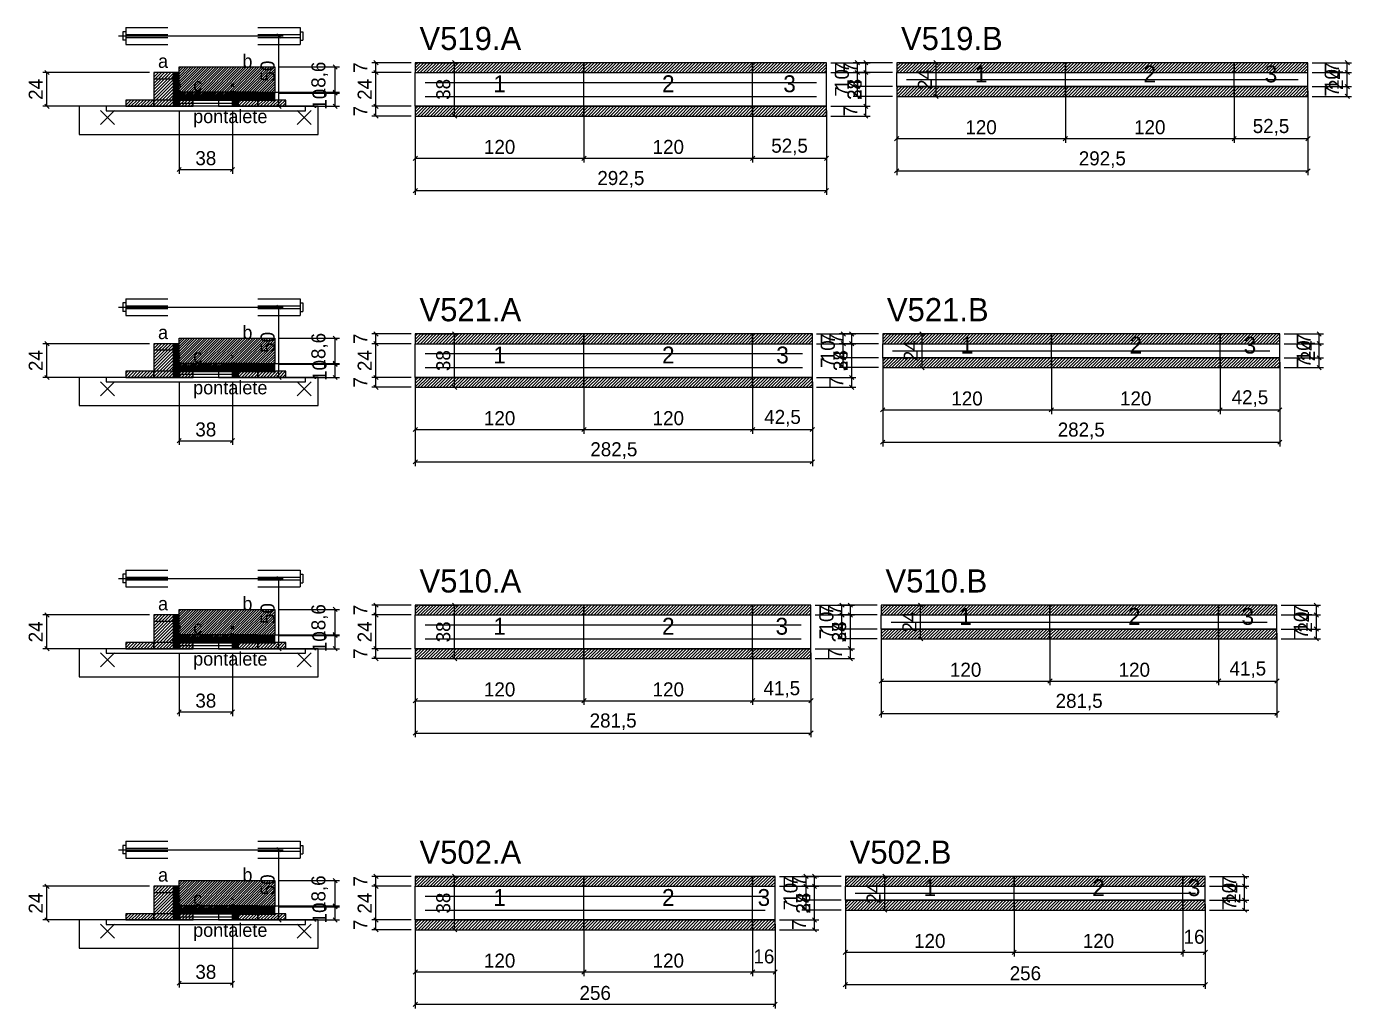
# Model space of a CAD drawing. Extents: x -10500 to 3070, y -5298 to 1250.
# Drawn here: x -69 to 874, y -2017 to -1318 of the extents above; entities that cross this region are included whole.
import ezdxf
from ezdxf.enums import TextEntityAlignment as Align

# ---------------------------------------------------------------- set-up
doc = ezdxf.new("R2010")
doc.units = 0
for name, color, linetype in [('5', 5, 'Continuous'), ('barrote', 126, 'Continuous'), ('CONCRETO', 251, 'Continuous'), ('COTA', 241, 'Continuous'), ('detalhes', 7, 'Continuous'), ('ESTRUTURACAO', 7, 'Continuous'), ('Hachura', 251, 'Continuous'), ('Madeira', 126, 'Continuous'), ('NOMENCLATURA', 7, 'Continuous'), ('Painéis', 200, 'Continuous'), ('presilha', 224, 'Continuous'), ('SARR_2.2x7', 40, 'Continuous'), ('SCO-___-LAJ', 224, 'Continuous'), ('TENSOR', 224, 'Continuous')]:
    doc.layers.add(name, color=color, linetype=linetype)
doc.dimstyles.new('PAINEL', dxfattribs={"dimtxt": 10, "dimasz": 3, "dimexe": 3, "dimexo": 3, "dimgap": 3, "dimtad": 1, "dimblk": 'OBLIQUE', "dimblk1": 'OBLIQUE', "dimcen": 2.5, "dimclrd": 4, "dimclre": 4, "dimclrt": 240, "dimazin": 3, "dimtfac": 1, "dimtmove": 0, "dimatfit": 3})

# ---------------------------------------------------------------- blocks, each defined once
blk = doc.blocks.new('PAR_ESQ')
for p, q in [((-1, -1), (1, 1)), ((-1, 1), (1, -1))]:
    blk.add_line(p, q)
blk = doc.blocks.new('PAR_FUNDO_ESQ')
for p, q in [((-1, -1), (1, 1)), ((-1, 1), (1, -1))]:
    blk.add_line(p, q)
blk = doc.blocks.new('PAR_FUNDO_DIR')
for p, q in [((-1, -1), (1, 1)), ((-1, 1), (1, -1))]:
    blk.add_line(p, q)
blk = doc.blocks.new('par_int_esq')
for p, q in [((-1, -1), (1, 1)), ((-1, 1), (1, -1))]:
    blk.add_line(p, q)
blk = doc.blocks.new('par_int_dir')
for p, q in [((-1, -1), (1, 1)), ((-1, 1), (1, -1))]:
    blk.add_line(p, q)
blk = doc.blocks.new('_OBLIQUE')
at = {"color": 0, "linetype": 'BYBLOCK'}
blk.add_line((-0.5, -0.5), (0.5, 0.5), dxfattribs=at)

msp = doc.modelspace()

# ---------------------------------------------------------------- hatches: boundary and pattern name
at = {"layer": 'COTA'}
h = msp.add_hatch(dxfattribs=at)
h.set_pattern_fill('ANSI31', scale=0.4)
h.paths.add_polyline_path([(40, -1367), (40, -1347), (108, -1347), (108, -1365.6), (78, -1365.6), (78, -1367)])
h = msp.add_hatch(dxfattribs=at)
h.set_pattern_fill('ANSI31', scale=0.5)
h.paths.add_polyline_path([(208, -1351), (328, -1351), (328, -1344), (208, -1344)])
h = msp.add_hatch(dxfattribs=at)
h.set_pattern_fill('ANSI31', scale=0.5)
h.paths.add_polyline_path([(328, -1351), (448, -1351), (448, -1344), (328, -1344)])
h = msp.add_hatch(dxfattribs=at)
h.set_pattern_fill('ANSI31', scale=0.5)
h.paths.add_polyline_path([(448, -1351), (500.5, -1351), (500.5, -1344), (448, -1344)])
h = msp.add_hatch(dxfattribs=at)
h.set_pattern_fill('ANSI31', scale=0.5)
h.paths.add_polyline_path([(550.5, -1351), (670.5, -1351), (670.5, -1344), (550.5, -1344)])
h = msp.add_hatch(dxfattribs=at)
h.set_pattern_fill('ANSI31', scale=0.5)
h.paths.add_polyline_path([(670.5, -1351), (790.5, -1351), (790.5, -1344), (670.5, -1344)])
h = msp.add_hatch(dxfattribs=at)
h.set_pattern_fill('ANSI31', scale=0.5)
h.paths.add_polyline_path([(790.5, -1351), (843, -1351), (843, -1344), (790.5, -1344)])
h = msp.add_hatch(dxfattribs=at)
h.set_pattern_fill('ANSI31', scale=0.5)
h.paths.add_polyline_path([(550.5, -1368), (670.5, -1368), (670.5, -1361), (550.5, -1361)])
h = msp.add_hatch(dxfattribs=at)
h.set_pattern_fill('ANSI31', scale=0.5)
h.paths.add_polyline_path([(670.5, -1368), (790.5, -1368), (790.5, -1361), (670.5, -1361)])
h = msp.add_hatch(dxfattribs=at)
h.set_pattern_fill('ANSI31', scale=0.5)
h.paths.add_polyline_path([(790.5, -1368), (843, -1368), (843, -1361), (790.5, -1361)])
h = msp.add_hatch(dxfattribs=at)
h.set_pattern_fill('ANSI31', scale=0.5)
h.paths.add_polyline_path([(208, -1382), (328, -1382), (328, -1375), (208, -1375)])
h = msp.add_hatch(dxfattribs=at)
h.set_pattern_fill('ANSI31', scale=0.5)
h.paths.add_polyline_path([(328, -1382), (448, -1382), (448, -1375), (328, -1375)])
h = msp.add_hatch(dxfattribs=at)
h.set_pattern_fill('ANSI31', scale=0.5)
h.paths.add_polyline_path([(448, -1382), (500.5, -1382), (500.5, -1375), (448, -1375)])
h = msp.add_hatch(dxfattribs=at)
h.set_pattern_fill('ANSI31', scale=0.4)
h.paths.add_polyline_path([(40, -1560), (40, -1540), (108, -1540), (108, -1558.6), (78, -1558.6), (78, -1560)])
h = msp.add_hatch(dxfattribs=at)
h.set_pattern_fill('ANSI31', scale=0.5)
h.paths.add_polyline_path([(208, -1544), (328, -1544), (328, -1537), (208, -1537)])
h = msp.add_hatch(dxfattribs=at)
h.set_pattern_fill('ANSI31', scale=0.5)
h.paths.add_polyline_path([(328, -1544), (448, -1544), (448, -1537), (328, -1537)])
h = msp.add_hatch(dxfattribs=at)
h.set_pattern_fill('ANSI31', scale=0.5)
h.paths.add_polyline_path([(448, -1544), (490.5, -1544), (490.5, -1537), (448, -1537)])
h = msp.add_hatch(dxfattribs=at)
h.set_pattern_fill('ANSI31', scale=0.5)
h.paths.add_polyline_path([(540.5, -1544), (660.5, -1544), (660.5, -1537), (540.5, -1537)])
h = msp.add_hatch(dxfattribs=at)
h.set_pattern_fill('ANSI31', scale=0.5)
h.paths.add_polyline_path([(660.5, -1544), (780.5, -1544), (780.5, -1537), (660.5, -1537)])
h = msp.add_hatch(dxfattribs=at)
h.set_pattern_fill('ANSI31', scale=0.5)
h.paths.add_polyline_path([(780.5, -1544), (823, -1544), (823, -1537), (780.5, -1537)])
h = msp.add_hatch(dxfattribs=at)
h.set_pattern_fill('ANSI31', scale=0.5)
h.paths.add_polyline_path([(540.5, -1561), (660.5, -1561), (660.5, -1554), (540.5, -1554)])
h = msp.add_hatch(dxfattribs=at)
h.set_pattern_fill('ANSI31', scale=0.5)
h.paths.add_polyline_path([(660.5, -1561), (780.5, -1561), (780.5, -1554), (660.5, -1554)])
h = msp.add_hatch(dxfattribs=at)
h.set_pattern_fill('ANSI31', scale=0.5)
h.paths.add_polyline_path([(780.5, -1561), (823, -1561), (823, -1554), (780.5, -1554)])
h = msp.add_hatch(dxfattribs=at)
h.set_pattern_fill('ANSI31', scale=0.5)
h.paths.add_polyline_path([(208, -1575), (328, -1575), (328, -1568), (208, -1568)])
h = msp.add_hatch(dxfattribs=at)
h.set_pattern_fill('ANSI31', scale=0.5)
h.paths.add_polyline_path([(328, -1575), (448, -1575), (448, -1568), (328, -1568)])
h = msp.add_hatch(dxfattribs=at)
h.set_pattern_fill('ANSI31', scale=0.5)
h.paths.add_polyline_path([(448, -1575), (490.5, -1575), (490.5, -1568), (448, -1568)])
h = msp.add_hatch(dxfattribs=at)
h.set_pattern_fill('ANSI31', scale=0.4)
h.paths.add_polyline_path([(40, -1753), (40, -1733), (108, -1733), (108, -1751.6), (78, -1751.6), (78, -1753)])
h = msp.add_hatch(dxfattribs=at)
h.set_pattern_fill('ANSI31', scale=0.5)
h.paths.add_polyline_path([(208, -1737), (328, -1737), (328, -1730), (208, -1730)])
h = msp.add_hatch(dxfattribs=at)
h.set_pattern_fill('ANSI31', scale=0.5)
h.paths.add_polyline_path([(328, -1737), (448, -1737), (448, -1730), (328, -1730)])
h = msp.add_hatch(dxfattribs=at)
h.set_pattern_fill('ANSI31', scale=0.5)
h.paths.add_polyline_path([(448, -1737), (489.5, -1737), (489.5, -1730), (448, -1730)])
h = msp.add_hatch(dxfattribs=at)
h.set_pattern_fill('ANSI31', scale=0.5)
h.paths.add_polyline_path([(539.5, -1737), (659.5, -1737), (659.5, -1730), (539.5, -1730)])
h = msp.add_hatch(dxfattribs=at)
h.set_pattern_fill('ANSI31', scale=0.5)
h.paths.add_polyline_path([(659.5, -1737), (779.5, -1737), (779.5, -1730), (659.5, -1730)])
h = msp.add_hatch(dxfattribs=at)
h.set_pattern_fill('ANSI31', scale=0.5)
h.paths.add_polyline_path([(779.5, -1737), (821, -1737), (821, -1730), (779.5, -1730)])
h = msp.add_hatch(dxfattribs=at)
h.set_pattern_fill('ANSI31', scale=0.5)
h.paths.add_polyline_path([(539.5, -1754), (659.5, -1754), (659.5, -1747), (539.5, -1747)])
h = msp.add_hatch(dxfattribs=at)
h.set_pattern_fill('ANSI31', scale=0.5)
h.paths.add_polyline_path([(659.5, -1754), (779.5, -1754), (779.5, -1747), (659.5, -1747)])
h = msp.add_hatch(dxfattribs=at)
h.set_pattern_fill('ANSI31', scale=0.5)
h.paths.add_polyline_path([(779.5, -1754), (821, -1754), (821, -1747), (779.5, -1747)])
h = msp.add_hatch(dxfattribs=at)
h.set_pattern_fill('ANSI31', scale=0.5)
h.paths.add_polyline_path([(208, -1768), (328, -1768), (328, -1761), (208, -1761)])
h = msp.add_hatch(dxfattribs=at)
h.set_pattern_fill('ANSI31', scale=0.5)
h.paths.add_polyline_path([(328, -1768), (448, -1768), (448, -1761), (328, -1761)])
h = msp.add_hatch(dxfattribs=at)
h.set_pattern_fill('ANSI31', scale=0.5)
h.paths.add_polyline_path([(448, -1768), (489.5, -1768), (489.5, -1761), (448, -1761)])
h = msp.add_hatch(dxfattribs=at)
h.set_pattern_fill('ANSI31', scale=0.4)
h.paths.add_polyline_path([(40, -1946), (40, -1926), (108, -1926), (108, -1944.6), (78, -1944.6), (78, -1946)])
h = msp.add_hatch(dxfattribs=at)
h.set_pattern_fill('ANSI31', scale=0.5)
h.paths.add_polyline_path([(208, -1930), (328, -1930), (328, -1923), (208, -1923)])
h = msp.add_hatch(dxfattribs=at)
h.set_pattern_fill('ANSI31', scale=0.5)
h.paths.add_polyline_path([(328, -1930), (448, -1930), (448, -1923), (328, -1923)])
h = msp.add_hatch(dxfattribs=at)
h.set_pattern_fill('ANSI31', scale=0.5)
h.paths.add_polyline_path([(448, -1930), (464, -1930), (464, -1923), (448, -1923)])
h = msp.add_hatch(dxfattribs=at)
h.set_pattern_fill('ANSI31', scale=0.5)
h.paths.add_polyline_path([(514, -1930), (634, -1930), (634, -1923), (514, -1923)])
h = msp.add_hatch(dxfattribs=at)
h.set_pattern_fill('ANSI31', scale=0.5)
h.paths.add_polyline_path([(634, -1930), (754, -1930), (754, -1923), (634, -1923)])
h = msp.add_hatch(dxfattribs=at)
h.set_pattern_fill('ANSI31', scale=0.5)
h.paths.add_polyline_path([(754, -1930), (770, -1930), (770, -1923), (754, -1923)])
h = msp.add_hatch(dxfattribs=at)
h.set_pattern_fill('ANSI31', scale=0.5)
h.paths.add_polyline_path([(514, -1947), (634, -1947), (634, -1940), (514, -1940)])
h = msp.add_hatch(dxfattribs=at)
h.set_pattern_fill('ANSI31', scale=0.5)
h.paths.add_polyline_path([(634, -1947), (754, -1947), (754, -1940), (634, -1940)])
h = msp.add_hatch(dxfattribs=at)
h.set_pattern_fill('ANSI31', scale=0.5)
h.paths.add_polyline_path([(754, -1947), (770, -1947), (770, -1940), (754, -1940)])
h = msp.add_hatch(dxfattribs=at)
h.set_pattern_fill('ANSI31', scale=0.5)
h.paths.add_polyline_path([(208, -1961), (328, -1961), (328, -1954), (208, -1954)])
h = msp.add_hatch(dxfattribs=at)
h.set_pattern_fill('ANSI31', scale=0.5)
h.paths.add_polyline_path([(328, -1961), (448, -1961), (448, -1954), (328, -1954)])
h = msp.add_hatch(dxfattribs=at)
h.set_pattern_fill('ANSI31', scale=0.5)
h.paths.add_polyline_path([(448, -1961), (464, -1961), (464, -1954), (448, -1954)])
at = {"layer": 'Hachura'}
h = msp.add_hatch(dxfattribs=at)
h.set_pattern_fill('ANSI31', scale=0.5)
h.paths.add_polyline_path([(22, -1375), (36, -1375), (36, -1351), (22, -1351)])
h = msp.add_hatch(dxfattribs=at)
h.set_pattern_fill('ANSI31', scale=0.5)
h.paths.add_polyline_path([(22, -1355.4), (36, -1355.4), (36, -1351), (22, -1351)])
h = msp.add_hatch(dxfattribs=at)
h.set_pattern_fill('SOLID')
h.paths.add_polyline_path([(36, -1375), (40, -1375), (40, -1351), (36, -1351)])
h = msp.add_hatch(dxfattribs=at)
h.set_pattern_fill('SOLID')
h.paths.add_polyline_path([(78, -1375), (82, -1375), (82, -1365), (78, -1365)])
h = msp.add_hatch(dxfattribs=at)
h.set_pattern_fill('SOLID')
h.paths.add_polyline_path([(78, -1365), (108, -1365), (108, -1371), (78, -1371)])
h = msp.add_hatch(dxfattribs=at)
h.set_pattern_fill('ANSI31', scale=0.5)
h.paths.add_polyline_path([(82, -1375), (96, -1375), (96, -1365), (82, -1365)])
h = msp.add_hatch(dxfattribs=at)
h.set_pattern_fill('ANSI31', scale=0.5)
h.paths.add_polyline_path([(82, -1369.4), (96, -1369.4), (96, -1365), (82, -1365)])
h = msp.add_hatch(dxfattribs=at)
h.set_pattern_fill('ANSI31', scale=0.5)
h.paths.add_polyline_path([(2, -1375), (22, -1375), (22, -1370.6), (2, -1370.6)])
h = msp.add_hatch(dxfattribs=at)
h.set_pattern_fill('SOLID')
h.paths.add_polyline_path([(40, -1370.6), (78, -1370.6), (78, -1367), (40, -1367)])
h = msp.add_hatch(dxfattribs=at)
h.set_pattern_fill('ANSI31', scale=0.5)
h.paths.add_polyline_path([(40, -1375), (50, -1375), (50, -1370.6), (40, -1370.6)])
h = msp.add_hatch(dxfattribs=at)
h.set_pattern_fill('ANSI31', scale=0.5)
h.paths.add_polyline_path([(96, -1375), (116, -1375), (116, -1370.6), (96, -1370.6)])
h = msp.add_hatch(dxfattribs=at)
h.set_pattern_fill('ANSI31', scale=0.5)
h.paths.add_polyline_path([(22, -1568), (36, -1568), (36, -1544), (22, -1544)])
h = msp.add_hatch(dxfattribs=at)
h.set_pattern_fill('ANSI31', scale=0.5)
h.paths.add_polyline_path([(22, -1548.4), (36, -1548.4), (36, -1544), (22, -1544)])
h = msp.add_hatch(dxfattribs=at)
h.set_pattern_fill('SOLID')
h.paths.add_polyline_path([(36, -1568), (40, -1568), (40, -1544), (36, -1544)])
h = msp.add_hatch(dxfattribs=at)
h.set_pattern_fill('ANSI31', scale=0.5)
h.paths.add_polyline_path([(2, -1568), (22, -1568), (22, -1563.6), (2, -1563.6)])
h = msp.add_hatch(dxfattribs=at)
h.set_pattern_fill('SOLID')
h.paths.add_polyline_path([(40, -1563.6), (78, -1563.6), (78, -1560), (40, -1560)])
h = msp.add_hatch(dxfattribs=at)
h.set_pattern_fill('ANSI31', scale=0.5)
h.paths.add_polyline_path([(40, -1568), (50, -1568), (50, -1563.6), (40, -1563.6)])
h = msp.add_hatch(dxfattribs=at)
h.set_pattern_fill('SOLID')
h.paths.add_polyline_path([(78, -1568), (82, -1568), (82, -1558), (78, -1558)])
h = msp.add_hatch(dxfattribs=at)
h.set_pattern_fill('SOLID')
h.paths.add_polyline_path([(78, -1558), (108, -1558), (108, -1564), (78, -1564)])
h = msp.add_hatch(dxfattribs=at)
h.set_pattern_fill('ANSI31', scale=0.5)
h.paths.add_polyline_path([(82, -1568), (96, -1568), (96, -1558), (82, -1558)])
h = msp.add_hatch(dxfattribs=at)
h.set_pattern_fill('ANSI31', scale=0.5)
h.paths.add_polyline_path([(82, -1562.4), (96, -1562.4), (96, -1558), (82, -1558)])
h = msp.add_hatch(dxfattribs=at)
h.set_pattern_fill('ANSI31', scale=0.5)
h.paths.add_polyline_path([(96, -1568), (116, -1568), (116, -1563.6), (96, -1563.6)])
h = msp.add_hatch(dxfattribs=at)
h.set_pattern_fill('ANSI31', scale=0.5)
h.paths.add_polyline_path([(22, -1761), (36, -1761), (36, -1737), (22, -1737)])
h = msp.add_hatch(dxfattribs=at)
h.set_pattern_fill('ANSI31', scale=0.5)
h.paths.add_polyline_path([(22, -1741.4), (36, -1741.4), (36, -1737), (22, -1737)])
h = msp.add_hatch(dxfattribs=at)
h.set_pattern_fill('SOLID')
h.paths.add_polyline_path([(36, -1761), (40, -1761), (40, -1737), (36, -1737)])
h = msp.add_hatch(dxfattribs=at)
h.set_pattern_fill('SOLID')
h.paths.add_polyline_path([(40, -1756.6), (78, -1756.6), (78, -1753), (40, -1753)])
h = msp.add_hatch(dxfattribs=at)
h.set_pattern_fill('SOLID')
h.paths.add_polyline_path([(78, -1761), (82, -1761), (82, -1751), (78, -1751)])
h = msp.add_hatch(dxfattribs=at)
h.set_pattern_fill('SOLID')
h.paths.add_polyline_path([(78, -1751), (108, -1751), (108, -1757), (78, -1757)])
h = msp.add_hatch(dxfattribs=at)
h.set_pattern_fill('ANSI31', scale=0.5)
h.paths.add_polyline_path([(82, -1761), (96, -1761), (96, -1751), (82, -1751)])
h = msp.add_hatch(dxfattribs=at)
h.set_pattern_fill('ANSI31', scale=0.5)
h.paths.add_polyline_path([(82, -1755.4), (96, -1755.4), (96, -1751), (82, -1751)])
h = msp.add_hatch(dxfattribs=at)
h.set_pattern_fill('ANSI31', scale=0.5)
h.paths.add_polyline_path([(2, -1761), (22, -1761), (22, -1756.6), (2, -1756.6)])
h = msp.add_hatch(dxfattribs=at)
h.set_pattern_fill('ANSI31', scale=0.5)
h.paths.add_polyline_path([(40, -1761), (50, -1761), (50, -1756.6), (40, -1756.6)])
h = msp.add_hatch(dxfattribs=at)
h.set_pattern_fill('ANSI31', scale=0.5)
h.paths.add_polyline_path([(96, -1761), (116, -1761), (116, -1756.6), (96, -1756.6)])
h = msp.add_hatch(dxfattribs=at)
h.set_pattern_fill('ANSI31', scale=0.5)
h.paths.add_polyline_path([(22, -1954), (36, -1954), (36, -1930), (22, -1930)])
h = msp.add_hatch(dxfattribs=at)
h.set_pattern_fill('ANSI31', scale=0.5)
h.paths.add_polyline_path([(22, -1934.4), (36, -1934.4), (36, -1930), (22, -1930)])
h = msp.add_hatch(dxfattribs=at)
h.set_pattern_fill('SOLID')
h.paths.add_polyline_path([(36, -1954), (40, -1954), (40, -1930), (36, -1930)])
h = msp.add_hatch(dxfattribs=at)
h.set_pattern_fill('ANSI31', scale=0.5)
h.paths.add_polyline_path([(2, -1954), (22, -1954), (22, -1949.6), (2, -1949.6)])
h = msp.add_hatch(dxfattribs=at)
h.set_pattern_fill('SOLID')
h.paths.add_polyline_path([(40, -1949.6), (78, -1949.6), (78, -1946), (40, -1946)])
h = msp.add_hatch(dxfattribs=at)
h.set_pattern_fill('ANSI31', scale=0.5)
h.paths.add_polyline_path([(40, -1954), (50, -1954), (50, -1949.6), (40, -1949.6)])
h = msp.add_hatch(dxfattribs=at)
h.set_pattern_fill('SOLID')
h.paths.add_polyline_path([(78, -1954), (82, -1954), (82, -1944), (78, -1944)])
h = msp.add_hatch(dxfattribs=at)
h.set_pattern_fill('SOLID')
h.paths.add_polyline_path([(78, -1944), (108, -1944), (108, -1950), (78, -1950)])
h = msp.add_hatch(dxfattribs=at)
h.set_pattern_fill('ANSI31', scale=0.5)
h.paths.add_polyline_path([(82, -1954), (96, -1954), (96, -1944), (82, -1944)])
h = msp.add_hatch(dxfattribs=at)
h.set_pattern_fill('ANSI31', scale=0.5)
h.paths.add_polyline_path([(82, -1948.4), (96, -1948.4), (96, -1944), (82, -1944)])
h = msp.add_hatch(dxfattribs=at)
h.set_pattern_fill('ANSI31', scale=0.5)
h.paths.add_polyline_path([(96, -1954), (116, -1954), (116, -1949.6), (96, -1949.6)])
at = {"layer": 'HACHURACONCRETO'}
h = msp.add_hatch(dxfattribs=at)
h.set_pattern_fill('ANSI31', scale=0.3)
h.paths.add_polyline_path([(40, -1370.6), (78, -1370.6), (78, -1365), (40, -1365)])
h = msp.add_hatch(dxfattribs=at)
h.set_pattern_fill('ANSI31', scale=0.3)
h.paths.add_polyline_path([(40, -1563.6), (78, -1563.6), (78, -1558), (40, -1558)])
h = msp.add_hatch(dxfattribs=at)
h.set_pattern_fill('ANSI31', scale=0.3)
h.paths.add_polyline_path([(40, -1756.6), (78, -1756.6), (78, -1751), (40, -1751)])
h = msp.add_hatch(dxfattribs=at)
h.set_pattern_fill('ANSI31', scale=0.3)
h.paths.add_polyline_path([(40, -1949.6), (78, -1949.6), (78, -1944), (40, -1944)])

# ---------------------------------------------------------------- linework, layer by layer
for p, q in [((2, -1319), (32, -1319)), ((2, -1319), (2, -1331)), ((96, -1319), (126, -1319)), ((126, -1319), (126, -1331)), ((0, -1322), (0, -1328)), ((2, -1322), (0, -1322)), ((2, -1328), (0, -1328)), ((2, -1324), (32, -1324)), ((2, -1326), (32, -1326)), ((96, -1324), (126, -1324)), ((96, -1326), (126, -1326)), ((126, -1322), (128, -1322)), ((126, -1328), (128, -1328)), ((128, -1322), (128, -1328)), ((2, -1331), (32, -1331)), ((96, -1331), (126, -1331)), ((0, -1515), (0, -1521)), ((2, -1515), (0, -1515)), ((2, -1512), (32, -1512)), ((2, -1512), (2, -1524)), ((2, -1517), (32, -1517)), ((96, -1512), (126, -1512)), ((96, -1517), (126, -1517)), ((126, -1512), (126, -1524)), ((126, -1515), (128, -1515)), ((128, -1515), (128, -1521)), ((2, -1521), (0, -1521)), ((2, -1519), (32, -1519)), ((2, -1524), (32, -1524)), ((96, -1519), (126, -1519)), ((96, -1524), (126, -1524)), ((126, -1521), (128, -1521)), ((2, -1705), (32, -1705)), ((2, -1705), (2, -1717)), ((96, -1705), (126, -1705)), ((126, -1705), (126, -1717)), ((0, -1708), (0, -1714)), ((2, -1708), (0, -1708)), ((2, -1714), (0, -1714)), ((2, -1710), (32, -1710)), ((2, -1712), (32, -1712)), ((96, -1710), (126, -1710)), ((96, -1712), (126, -1712)), ((126, -1708), (128, -1708)), ((126, -1714), (128, -1714)), ((128, -1708), (128, -1714)), ((2, -1717), (32, -1717)), ((96, -1717), (126, -1717)), ((0, -1901), (0, -1907)), ((2, -1901), (0, -1901)), ((2, -1898), (32, -1898)), ((2, -1898), (2, -1910)), ((2, -1903), (32, -1903)), ((96, -1898), (126, -1898)), ((96, -1903), (126, -1903)), ((126, -1898), (126, -1910)), ((126, -1901), (128, -1901)), ((128, -1901), (128, -1907)), ((2, -1907), (0, -1907)), ((2, -1905), (32, -1905)), ((2, -1910), (32, -1910)), ((96, -1905), (126, -1905)), ((96, -1910), (126, -1910)), ((126, -1907), (128, -1907))]:
    msp.add_line(p, q)
at = {"layer": 'BARRA_ANCORAGEM'}
for p, q in [((40, -1367.3), (78, -1367.3)), ((40, -1369.3), (40, -1367.3)), ((40, -1369.3), (78, -1369.3)), ((40, -1370.7), (78, -1370.7)), ((40, -1372.7), (40, -1370.7)), ((40, -1372.7), (78, -1372.7)), ((78, -1369.3), (78, -1367.3)), ((78, -1372.7), (78, -1370.7)), ((40, -1560.3), (78, -1560.3)), ((40, -1562.3), (40, -1560.3)), ((40, -1562.3), (78, -1562.3)), ((40, -1563.7), (78, -1563.7)), ((40, -1565.7), (40, -1563.7)), ((78, -1562.3), (78, -1560.3)), ((78, -1565.7), (78, -1563.7)), ((40, -1565.7), (78, -1565.7)), ((40, -1753.3), (78, -1753.3)), ((40, -1755.3), (40, -1753.3)), ((40, -1755.3), (78, -1755.3)), ((40, -1756.7), (78, -1756.7)), ((40, -1758.7), (40, -1756.7)), ((40, -1758.7), (78, -1758.7)), ((78, -1755.3), (78, -1753.3)), ((78, -1758.7), (78, -1756.7)), ((40, -1946.3), (78, -1946.3)), ((40, -1948.3), (40, -1946.3)), ((40, -1948.3), (78, -1948.3)), ((40, -1949.7), (78, -1949.7)), ((40, -1951.7), (40, -1949.7)), ((78, -1948.3), (78, -1946.3)), ((78, -1951.7), (78, -1949.7)), ((40, -1951.7), (78, -1951.7))]:
    msp.add_line(p, q, dxfattribs=at)
at = {"layer": 'barrote'}
for points in [[(-31, -1395), (139, -1395), (139, -1375), (-31, -1375)], [(-31, -1588), (139, -1588), (139, -1568), (-31, -1568)], [(-31, -1781), (139, -1781), (139, -1761), (-31, -1761)], [(-31, -1974), (139, -1974), (139, -1954), (-31, -1954)]]:
    msp.add_lwpolyline(points, close=True, dxfattribs=at)
at = {"layer": 'CONCRETO'}
for points in [[(40, -1367), (40, -1347), (108, -1347), (108, -1365.6), (78, -1365.6), (78, -1367)], [(40, -1560), (40, -1540), (108, -1540), (108, -1558.6), (78, -1558.6), (78, -1560)], [(40, -1753), (40, -1733), (108, -1733), (108, -1751.6), (78, -1751.6), (78, -1753)], [(40, -1946), (40, -1926), (108, -1926), (108, -1944.6), (78, -1944.6), (78, -1946)]]:
    msp.add_lwpolyline(points, close=True, dxfattribs=at)
at = {"layer": 'HACHURACONCRETO'}
for points in [[(40, -1370.6), (78, -1370.6), (78, -1365), (40, -1365)], [(40, -1563.6), (78, -1563.6), (78, -1558), (40, -1558)], [(40, -1756.6), (78, -1756.6), (78, -1751), (40, -1751)], [(40, -1949.6), (78, -1949.6), (78, -1944), (40, -1944)]]:
    msp.add_lwpolyline(points, close=True, dxfattribs=at)
at = {"layer": 'Madeira'}
for points in [[(22, -1375), (36, -1375), (36, -1351), (22, -1351)], [(22, -1355.4), (36, -1355.4), (36, -1351), (22, -1351)], [(82, -1375), (96, -1375), (96, -1365), (82, -1365)], [(82, -1369.4), (96, -1369.4), (96, -1365), (82, -1365)], [(2, -1375), (22, -1375), (22, -1370.6), (2, -1370.6)], [(22, -1375), (36, -1375), (36, -1370.6), (22, -1370.6)], [(40, -1375), (50, -1375), (50, -1370.6), (40, -1370.6)], [(68, -1375), (78, -1375), (78, -1370.6), (68, -1370.6)], [(96, -1375), (116, -1375), (116, -1370.6), (96, -1370.6)], [(22, -1568), (36, -1568), (36, -1544), (22, -1544)], [(22, -1548.4), (36, -1548.4), (36, -1544), (22, -1544)], [(2, -1568), (22, -1568), (22, -1563.6), (2, -1563.6)], [(22, -1568), (36, -1568), (36, -1563.6), (22, -1563.6)], [(40, -1568), (50, -1568), (50, -1563.6), (40, -1563.6)], [(68, -1568), (78, -1568), (78, -1563.6), (68, -1563.6)], [(82, -1568), (96, -1568), (96, -1558), (82, -1558)], [(82, -1562.4), (96, -1562.4), (96, -1558), (82, -1558)], [(96, -1568), (116, -1568), (116, -1563.6), (96, -1563.6)], [(22, -1761), (36, -1761), (36, -1737), (22, -1737)], [(22, -1741.4), (36, -1741.4), (36, -1737), (22, -1737)], [(82, -1761), (96, -1761), (96, -1751), (82, -1751)], [(82, -1755.4), (96, -1755.4), (96, -1751), (82, -1751)], [(2, -1761), (22, -1761), (22, -1756.6), (2, -1756.6)], [(22, -1761), (36, -1761), (36, -1756.6), (22, -1756.6)], [(40, -1761), (50, -1761), (50, -1756.6), (40, -1756.6)], [(68, -1761), (78, -1761), (78, -1756.6), (68, -1756.6)], [(96, -1761), (116, -1761), (116, -1756.6), (96, -1756.6)], [(22, -1954), (36, -1954), (36, -1930), (22, -1930)], [(22, -1934.4), (36, -1934.4), (36, -1930), (22, -1930)], [(2, -1954), (22, -1954), (22, -1949.6), (2, -1949.6)], [(22, -1954), (36, -1954), (36, -1949.6), (22, -1949.6)], [(40, -1954), (50, -1954), (50, -1949.6), (40, -1949.6)], [(68, -1954), (78, -1954), (78, -1949.6), (68, -1949.6)], [(82, -1954), (96, -1954), (96, -1944), (82, -1944)], [(82, -1948.4), (96, -1948.4), (96, -1944), (82, -1944)], [(96, -1954), (116, -1954), (116, -1949.6), (96, -1949.6)]]:
    msp.add_lwpolyline(points, close=True, dxfattribs=at)
at = {"layer": 'Painéis'}
for p, q in [((208, -1351), (328, -1351)), ((208, -1375), (208, -1351)), ((328, -1375), (328, -1351)), ((328, -1375), (328, -1351)), ((328, -1351), (448, -1351)), ((328, -1375), (328, -1351)), ((448, -1375), (448, -1351)), ((448, -1375), (448, -1351)), ((448, -1351), (500.5, -1351)), ((448, -1375), (448, -1351)), ((500.5, -1375), (500.5, -1351)), ((550.5, -1351), (670.5, -1351)), ((550.5, -1361), (550.5, -1351)), ((670.5, -1361), (670.5, -1351)), ((670.5, -1361), (670.5, -1351)), ((670.5, -1351), (790.5, -1351)), ((670.5, -1361), (670.5, -1351)), ((790.5, -1361), (790.5, -1351)), ((790.5, -1361), (790.5, -1351)), ((790.5, -1351), (843, -1351)), ((790.5, -1361), (790.5, -1351)), ((843, -1361), (843, -1351)), ((550.5, -1361), (670.5, -1361)), ((670.5, -1361), (790.5, -1361)), ((790.5, -1361), (843, -1361)), ((208, -1375), (328, -1375)), ((328, -1375), (448, -1375)), ((448, -1375), (500.5, -1375)), ((208, -1544), (328, -1544)), ((208, -1568), (208, -1544)), ((328, -1568), (328, -1544)), ((328, -1568), (328, -1544)), ((328, -1544), (448, -1544)), ((328, -1568), (328, -1544)), ((448, -1568), (448, -1544)), ((448, -1568), (448, -1544)), ((448, -1544), (490.5, -1544)), ((448, -1568), (448, -1544)), ((490.5, -1568), (490.5, -1544)), ((540.5, -1544), (660.5, -1544)), ((540.5, -1554), (540.5, -1544)), ((660.5, -1554), (660.5, -1544)), ((660.5, -1554), (660.5, -1544)), ((660.5, -1544), (780.5, -1544)), ((660.5, -1554), (660.5, -1544)), ((780.5, -1554), (780.5, -1544)), ((780.5, -1554), (780.5, -1544)), ((780.5, -1544), (823, -1544)), ((780.5, -1554), (780.5, -1544)), ((823, -1554), (823, -1544)), ((540.5, -1554), (660.5, -1554)), ((660.5, -1554), (780.5, -1554)), ((780.5, -1554), (823, -1554)), ((208, -1568), (328, -1568)), ((328, -1568), (448, -1568)), ((448, -1568), (490.5, -1568)), ((208, -1737), (328, -1737)), ((208, -1761), (208, -1737)), ((328, -1761), (328, -1737)), ((328, -1761), (328, -1737)), ((328, -1737), (448, -1737)), ((328, -1761), (328, -1737)), ((448, -1761), (448, -1737)), ((448, -1761), (448, -1737)), ((448, -1737), (489.5, -1737)), ((448, -1761), (448, -1737)), ((489.5, -1761), (489.5, -1737)), ((539.5, -1737), (659.5, -1737)), ((539.5, -1747), (539.5, -1737)), ((659.5, -1747), (659.5, -1737)), ((659.5, -1747), (659.5, -1737)), ((659.5, -1737), (779.5, -1737)), ((659.5, -1747), (659.5, -1737)), ((779.5, -1747), (779.5, -1737)), ((779.5, -1747), (779.5, -1737)), ((779.5, -1737), (821, -1737)), ((779.5, -1747), (779.5, -1737)), ((821, -1747), (821, -1737)), ((539.5, -1747), (659.5, -1747)), ((659.5, -1747), (779.5, -1747)), ((779.5, -1747), (821, -1747)), ((208, -1761), (328, -1761)), ((328, -1761), (448, -1761)), ((448, -1761), (489.5, -1761)), ((208, -1930), (328, -1930)), ((208, -1954), (208, -1930)), ((328, -1954), (328, -1930)), ((328, -1954), (328, -1930)), ((328, -1930), (448, -1930)), ((328, -1954), (328, -1930)), ((448, -1954), (448, -1930)), ((448, -1954), (448, -1930)), ((448, -1930), (464, -1930)), ((448, -1954), (448, -1930)), ((464, -1954), (464, -1930)), ((514, -1930), (634, -1930)), ((514, -1940), (514, -1930)), ((634, -1940), (634, -1930)), ((634, -1940), (634, -1930)), ((634, -1930), (754, -1930)), ((634, -1940), (634, -1930)), ((754, -1940), (754, -1930)), ((754, -1940), (754, -1930)), ((754, -1930), (770, -1930)), ((754, -1940), (754, -1930)), ((770, -1940), (770, -1930)), ((514, -1940), (634, -1940)), ((634, -1940), (754, -1940)), ((754, -1940), (770, -1940)), ((208, -1954), (328, -1954)), ((328, -1954), (448, -1954)), ((448, -1954), (464, -1954))]:
    msp.add_line(p, q, dxfattribs=at)
for points in [[(36, -1375), (40, -1375), (40, -1351), (36, -1351)], [(78, -1375), (82, -1375), (82, -1365), (78, -1365)], [(78, -1365), (108, -1365), (108, -1365.6), (78, -1365.6)], [(40, -1370.6), (78, -1370.6), (78, -1367), (40, -1367)], [(36, -1568), (40, -1568), (40, -1544), (36, -1544)], [(40, -1563.6), (78, -1563.6), (78, -1560), (40, -1560)], [(78, -1568), (82, -1568), (82, -1558), (78, -1558)], [(78, -1558), (108, -1558), (108, -1558.6), (78, -1558.6)], [(36, -1761), (40, -1761), (40, -1737), (36, -1737)], [(40, -1756.6), (78, -1756.6), (78, -1753), (40, -1753)], [(78, -1761), (82, -1761), (82, -1751), (78, -1751)], [(78, -1751), (108, -1751), (108, -1751.6), (78, -1751.6)], [(36, -1954), (40, -1954), (40, -1930), (36, -1930)], [(40, -1949.6), (78, -1949.6), (78, -1946), (40, -1946)], [(78, -1954), (82, -1954), (82, -1944), (78, -1944)], [(78, -1944), (108, -1944), (108, -1944.6), (78, -1944.6)]]:
    msp.add_lwpolyline(points, close=True, dxfattribs=at)
at = {"layer": 'presilha'}
for p, q in [((-16, -1388), (-6, -1378)), ((-16, -1378), (-6, -1388)), ((124, -1388), (134, -1378)), ((124, -1378), (134, -1388)), ((-16, -1581), (-6, -1571)), ((-16, -1571), (-6, -1581)), ((124, -1581), (134, -1571)), ((124, -1571), (134, -1581)), ((-16, -1774), (-6, -1764)), ((-16, -1764), (-6, -1774)), ((124, -1774), (134, -1764)), ((124, -1764), (134, -1774)), ((-16, -1967), (-6, -1957)), ((-16, -1957), (-6, -1967)), ((124, -1967), (134, -1957)), ((124, -1957), (134, -1967))]:
    msp.add_line(p, q, dxfattribs=at)
at = {"layer": 'SARR_2.2x7'}
for points in [[(557.5, -1356), (670.5, -1356)], [(557.5, -1356), (670.5, -1356)], [(670.5, -1356), (790.5, -1356)], [(670.5, -1356), (790.5, -1356)], [(790.5, -1356), (836, -1356)], [(790.5, -1356), (836, -1356)], [(215, -1358), (328, -1358)], [(215, -1358), (328, -1358)], [(328, -1358), (448, -1358)], [(328, -1358), (448, -1358)], [(448, -1358), (493.5, -1358)], [(448, -1358), (493.5, -1358)], [(215, -1368), (328, -1368)], [(215, -1368), (328, -1368)], [(328, -1368), (448, -1368)], [(328, -1368), (448, -1368)], [(448, -1368), (493.5, -1368)], [(448, -1368), (493.5, -1368)], [(215, -1551), (328, -1551)], [(215, -1551), (328, -1551)], [(328, -1551), (448, -1551)], [(328, -1551), (448, -1551)], [(448, -1551), (483.5, -1551)], [(448, -1551), (483.5, -1551)], [(547.5, -1549), (660.5, -1549)], [(547.5, -1549), (660.5, -1549)], [(660.5, -1549), (780.5, -1549)], [(660.5, -1549), (780.5, -1549)], [(780.5, -1549), (816, -1549)], [(780.5, -1549), (816, -1549)], [(215, -1561), (328, -1561)], [(215, -1561), (328, -1561)], [(328, -1561), (448, -1561)], [(328, -1561), (448, -1561)], [(448, -1561), (483.5, -1561)], [(448, -1561), (483.5, -1561)], [(546.5, -1742), (659.5, -1742)], [(546.5, -1742), (659.5, -1742)], [(659.5, -1742), (779.5, -1742)], [(659.5, -1742), (779.5, -1742)], [(779.5, -1742), (814, -1742)], [(779.5, -1742), (814, -1742)], [(215, -1744), (328, -1744)], [(215, -1744), (328, -1744)], [(328, -1744), (448, -1744)], [(328, -1744), (448, -1744)], [(448, -1744), (482.5, -1744)], [(448, -1744), (482.5, -1744)], [(215, -1754), (328, -1754)], [(215, -1754), (328, -1754)], [(328, -1754), (448, -1754)], [(328, -1754), (448, -1754)], [(448, -1754), (482.5, -1754)], [(448, -1754), (482.5, -1754)], [(215, -1937), (328, -1937)], [(215, -1937), (328, -1937)], [(328, -1937), (448, -1937)], [(328, -1937), (448, -1937)], [(448, -1937), (457, -1937)], [(448, -1937), (457, -1937)], [(521, -1935), (634, -1935)], [(521, -1935), (634, -1935)], [(634, -1935), (754, -1935)], [(634, -1935), (754, -1935)], [(754, -1935), (763, -1935)], [(754, -1935), (763, -1935)], [(215, -1947), (328, -1947)], [(215, -1947), (328, -1947)], [(328, -1947), (448, -1947)], [(328, -1947), (448, -1947)], [(448, -1947), (457, -1947)], [(448, -1947), (457, -1947)]]:
    msp.add_lwpolyline(points, dxfattribs=at)
at = {"layer": 'SARRAFO_2_2X7'}
for p, q in [((36, -1360.2), (36, -1355.8)), ((36, -1355.8), (40, -1355.8)), ((40, -1360.2), (40, -1355.8)), ((36, -1360.2), (40, -1360.2)), ((36, -1370.2), (36, -1365.8)), ((36, -1365.8), (40, -1365.8)), ((40, -1370.2), (40, -1365.8)), ((36, -1370.2), (40, -1370.2)), ((78, -1372.2), (78, -1367.8)), ((78, -1367.8), (82, -1367.8)), ((78, -1372.2), (82, -1372.2)), ((82, -1372.2), (82, -1367.8)), ((36, -1553.2), (36, -1548.8)), ((36, -1548.8), (40, -1548.8)), ((36, -1553.2), (40, -1553.2)), ((40, -1553.2), (40, -1548.8)), ((36, -1563.2), (36, -1558.8)), ((36, -1558.8), (40, -1558.8)), ((36, -1563.2), (40, -1563.2)), ((40, -1563.2), (40, -1558.8)), ((78, -1565.2), (78, -1560.8)), ((78, -1560.8), (82, -1560.8)), ((82, -1565.2), (82, -1560.8)), ((78, -1565.2), (82, -1565.2)), ((36, -1746.2), (36, -1741.8)), ((36, -1741.8), (40, -1741.8)), ((40, -1746.2), (40, -1741.8)), ((36, -1746.2), (40, -1746.2)), ((36, -1756.2), (36, -1751.8)), ((36, -1751.8), (40, -1751.8)), ((40, -1756.2), (40, -1751.8)), ((36, -1756.2), (40, -1756.2)), ((78, -1758.2), (78, -1753.8)), ((78, -1753.8), (82, -1753.8)), ((78, -1758.2), (82, -1758.2)), ((82, -1758.2), (82, -1753.8)), ((36, -1939.2), (36, -1934.8)), ((36, -1934.8), (40, -1934.8)), ((36, -1939.2), (40, -1939.2)), ((40, -1939.2), (40, -1934.8)), ((36, -1949.2), (36, -1944.8)), ((36, -1944.8), (40, -1944.8)), ((36, -1949.2), (40, -1949.2)), ((40, -1949.2), (40, -1944.8)), ((78, -1951.2), (78, -1946.8)), ((78, -1946.8), (82, -1946.8)), ((82, -1951.2), (82, -1946.8)), ((78, -1951.2), (82, -1951.2))]:
    msp.add_line(p, q, dxfattribs=at)
at = {"layer": 'SCO-___-LAJ'}
for points in [[(208, -1351), (328, -1351), (328, -1344), (208, -1344)], [(328, -1351), (448, -1351), (448, -1344), (328, -1344)], [(448, -1351), (500.5, -1351), (500.5, -1344), (448, -1344)], [(550.5, -1351), (670.5, -1351), (670.5, -1344), (550.5, -1344)], [(670.5, -1351), (790.5, -1351), (790.5, -1344), (670.5, -1344)], [(790.5, -1351), (843, -1351), (843, -1344), (790.5, -1344)], [(550.5, -1368), (670.5, -1368), (670.5, -1361), (550.5, -1361)], [(670.5, -1368), (790.5, -1368), (790.5, -1361), (670.5, -1361)], [(790.5, -1368), (843, -1368), (843, -1361), (790.5, -1361)], [(-12, -1378.2), (130, -1378.2), (130, -1375), (-12, -1375)], [(208, -1382), (328, -1382), (328, -1375), (208, -1375)], [(328, -1382), (448, -1382), (448, -1375), (328, -1375)], [(448, -1382), (500.5, -1382), (500.5, -1375), (448, -1375)], [(208, -1544), (328, -1544), (328, -1537), (208, -1537)], [(328, -1544), (448, -1544), (448, -1537), (328, -1537)], [(448, -1544), (490.5, -1544), (490.5, -1537), (448, -1537)], [(540.5, -1544), (660.5, -1544), (660.5, -1537), (540.5, -1537)], [(660.5, -1544), (780.5, -1544), (780.5, -1537), (660.5, -1537)], [(780.5, -1544), (823, -1544), (823, -1537), (780.5, -1537)], [(540.5, -1561), (660.5, -1561), (660.5, -1554), (540.5, -1554)], [(660.5, -1561), (780.5, -1561), (780.5, -1554), (660.5, -1554)], [(780.5, -1561), (823, -1561), (823, -1554), (780.5, -1554)], [(-12, -1571.2), (130, -1571.2), (130, -1568), (-12, -1568)], [(208, -1575), (328, -1575), (328, -1568), (208, -1568)], [(328, -1575), (448, -1575), (448, -1568), (328, -1568)], [(448, -1575), (490.5, -1575), (490.5, -1568), (448, -1568)], [(208, -1737), (328, -1737), (328, -1730), (208, -1730)], [(328, -1737), (448, -1737), (448, -1730), (328, -1730)], [(448, -1737), (489.5, -1737), (489.5, -1730), (448, -1730)], [(539.5, -1737), (659.5, -1737), (659.5, -1730), (539.5, -1730)], [(659.5, -1737), (779.5, -1737), (779.5, -1730), (659.5, -1730)], [(779.5, -1737), (821, -1737), (821, -1730), (779.5, -1730)], [(539.5, -1754), (659.5, -1754), (659.5, -1747), (539.5, -1747)], [(659.5, -1754), (779.5, -1754), (779.5, -1747), (659.5, -1747)], [(779.5, -1754), (821, -1754), (821, -1747), (779.5, -1747)], [(-12, -1764.2), (130, -1764.2), (130, -1761), (-12, -1761)], [(208, -1768), (328, -1768), (328, -1761), (208, -1761)], [(328, -1768), (448, -1768), (448, -1761), (328, -1761)], [(448, -1768), (489.5, -1768), (489.5, -1761), (448, -1761)], [(208, -1930), (328, -1930), (328, -1923), (208, -1923)], [(328, -1930), (448, -1930), (448, -1923), (328, -1923)], [(448, -1930), (464, -1930), (464, -1923), (448, -1923)], [(514, -1930), (634, -1930), (634, -1923), (514, -1923)], [(634, -1930), (754, -1930), (754, -1923), (634, -1923)], [(754, -1930), (770, -1930), (770, -1923), (754, -1923)], [(514, -1947), (634, -1947), (634, -1940), (514, -1940)], [(634, -1947), (754, -1947), (754, -1940), (634, -1940)], [(754, -1947), (770, -1947), (770, -1940), (754, -1940)], [(-12, -1957.2), (130, -1957.2), (130, -1954), (-12, -1954)], [(208, -1961), (328, -1961), (328, -1954), (208, -1954)], [(328, -1961), (448, -1961), (448, -1954), (328, -1954)], [(448, -1961), (464, -1961), (464, -1954), (448, -1954)]]:
    msp.add_lwpolyline(points, close=True, dxfattribs=at)
at = {"layer": 'TENSOR'}
for p, q in [((-3, -1325), (106, -1325)), ((-3, -1518), (106, -1518)), ((-3, -1711), (106, -1711)), ((-3, -1904), (106, -1904))]:
    msp.add_line(p, q, dxfattribs=at)

# ---------------------------------------------------------------- block references
at = {"layer": 'Painéis'}
for name, p in [('par_int_esq', (40, -1360)), ('PAR_FUNDO_ESQ', (40, -1365)), ('par_int_dir', (78, -1360)), ('PAR_FUNDO_DIR', (78, -1365)), ('PAR_ESQ', (36, -1370)), ('par_int_esq', (40, -1553)), ('par_int_dir', (78, -1553)), ('PAR_ESQ', (36, -1563)), ('PAR_FUNDO_ESQ', (40, -1558)), ('PAR_FUNDO_DIR', (78, -1558)), ('par_int_esq', (40, -1746)), ('PAR_FUNDO_ESQ', (40, -1751)), ('par_int_dir', (78, -1746)), ('PAR_FUNDO_DIR', (78, -1751)), ('PAR_ESQ', (36, -1756)), ('par_int_esq', (40, -1939)), ('par_int_dir', (78, -1939)), ('PAR_ESQ', (36, -1949)), ('PAR_FUNDO_ESQ', (40, -1944)), ('PAR_FUNDO_DIR', (78, -1944))]:
    msp.add_blockref(name, p, dxfattribs=at)

# ---------------------------------------------------------------- texts
at = {"layer": '5'}
for s, p in [('1', (610.5, -1352)), ('2', (730.5, -1352)), ('3', (816.75, -1352)), ('1', (268, -1359)), ('2', (388, -1359)), ('3', (474.25, -1359)), ('1', (600.5, -1545)), ('2', (720.5, -1545)), ('3', (801.75, -1545)), ('1', (268, -1552)), ('2', (388, -1552)), ('3', (469.25, -1552)), ('1', (599.5, -1738)), ('2', (719.5, -1738)), ('3', (800.25, -1738)), ('1', (268, -1745)), ('2', (388, -1745)), ('3', (468.75, -1745)), ('1', (268, -1938)), ('2', (388, -1938)), ('3', (456, -1938)), ('1', (574, -1931)), ('2', (694, -1931)), ('3', (762, -1931))]:
    msp.add_text(s, height=12, dxfattribs=at).set_placement(p, align=Align.MIDDLE_CENTER)
at = {"layer": 'detalhes'}
for s, p in [('b', (85, -1347.7)), ('a', (25, -1347.7)), ('c', (50, -1364.5)), ('a', (25, -1540.7)), ('b', (85, -1540.7)), ('c', (50, -1557.5)), ('b', (85, -1733.7)), ('a', (25, -1733.7)), ('c', (50, -1750.5)), ('a', (25, -1926.7)), ('b', (85, -1926.7)), ('c', (50, -1943.5))]:
    msp.add_text(s, height=9.6, dxfattribs=at).set_placement(p)
at = {"layer": 'ESTRUTURACAO'}
for p in [(50, -1387), (50, -1580), (50, -1773), (50, -1966)]:
    msp.add_text('pontalete', height=9.6, dxfattribs=at).set_placement(p)
at = {"layer": 'NOMENCLATURA'}
for s, p in [('V519.A', (211, -1335)), ('V519.B', (553.5, -1335)), ('V521.A', (211, -1528)), ('V521.B', (543.5, -1528)), ('V510.A', (211, -1721)), ('V510.B', (542.5, -1721)), ('V502.A', (211, -1914)), ('V502.B', (517, -1914))]:
    msp.add_text(s, height=16.5, dxfattribs=at).set_placement(p)

# ---------------------------------------------------------------- dimensions: what is measured, and where the dimension line sits
at = {"layer": 'COTA'}
for base, p1, p2 in [((111, -1375), (96, -1375), (96, -1325)), ((151, -1365.6), (108, -1365.6), (108, -1347)), ((180, -1351), (208, -1351), (208, -1344)), ((236, -1382), (208, -1382), (208, -1344)), ((528.5, -1382), (500.5, -1382), (500.5, -1344)), ((528.5, -1351), (500.5, -1351), (500.5, -1344)), ((522.5, -1351), (550.5, -1351), (550.5, -1344)), ((578.5, -1368), (550.5, -1368), (550.5, -1344)), ((871, -1368), (843, -1368), (843, -1344)), ((871, -1351), (843, -1351), (843, -1344)), ((-54, -1375), (2, -1375), (22, -1351)), ((180, -1375), (208, -1375), (208, -1351)), ((528.5, -1375), (500.5, -1375), (500.5, -1351)), ((522.5, -1361), (550.5, -1361), (550.5, -1351)), ((871, -1361), (843, -1361), (843, -1351)), ((151, -1375), (96, -1375), (96, -1365)), ((522.5, -1368), (550.5, -1368), (550.5, -1361)), ((871, -1368), (843, -1368), (843, -1361)), ((180, -1382), (208, -1382), (208, -1375)), ((528.5, -1382), (500.5, -1382), (500.5, -1375)), ((111, -1568), (96, -1568), (96, -1518)), ((151, -1558.6), (108, -1558.6), (108, -1540)), ((180, -1544), (208, -1544), (208, -1537)), ((236, -1575), (208, -1575), (208, -1537)), ((518.5, -1575), (490.5, -1575), (490.5, -1537)), ((518.5, -1544), (490.5, -1544), (490.5, -1537)), ((512.5, -1544), (540.5, -1544), (540.5, -1537)), ((568.5, -1561), (540.5, -1561), (540.5, -1537)), ((851, -1561), (823, -1561), (823, -1537)), ((851, -1544), (823, -1544), (823, -1537)), ((-54, -1568), (2, -1568), (22, -1544)), ((180, -1568), (208, -1568), (208, -1544)), ((518.5, -1568), (490.5, -1568), (490.5, -1544)), ((512.5, -1554), (540.5, -1554), (540.5, -1544)), ((851, -1554), (823, -1554), (823, -1544)), ((512.5, -1561), (540.5, -1561), (540.5, -1554)), ((851, -1561), (823, -1561), (823, -1554)), ((151, -1568), (96, -1568), (96, -1558)), ((180, -1575), (208, -1575), (208, -1568)), ((518.5, -1575), (490.5, -1575), (490.5, -1568)), ((111, -1761), (96, -1761), (96, -1711)), ((151, -1751.6), (108, -1751.6), (108, -1733)), ((180, -1737), (208, -1737), (208, -1730)), ((236, -1768), (208, -1768), (208, -1730)), ((517.5, -1768), (489.5, -1768), (489.5, -1730)), ((517.5, -1737), (489.5, -1737), (489.5, -1730)), ((511.5, -1737), (539.5, -1737), (539.5, -1730)), ((567.5, -1754), (539.5, -1754), (539.5, -1730)), ((849, -1754), (821, -1754), (821, -1730)), ((849, -1737), (821, -1737), (821, -1730)), ((-54, -1761), (2, -1761), (22, -1737)), ((180, -1761), (208, -1761), (208, -1737)), ((517.5, -1761), (489.5, -1761), (489.5, -1737)), ((511.5, -1747), (539.5, -1747), (539.5, -1737)), ((849, -1747), (821, -1747), (821, -1737)), ((151, -1761), (96, -1761), (96, -1751)), ((511.5, -1754), (539.5, -1754), (539.5, -1747)), ((849, -1754), (821, -1754), (821, -1747)), ((180, -1768), (208, -1768), (208, -1761)), ((517.5, -1768), (489.5, -1768), (489.5, -1761)), ((111, -1954), (96, -1954), (96, -1904)), ((151, -1944.6), (108, -1944.6), (108, -1926)), ((180, -1930), (208, -1930), (208, -1923)), ((236, -1961), (208, -1961), (208, -1923)), ((492, -1961), (464, -1961), (464, -1923)), ((492, -1930), (464, -1930), (464, -1923)), ((486, -1930), (514, -1930), (514, -1923)), ((542, -1947), (514, -1947), (514, -1923)), ((798, -1947), (770, -1947), (770, -1923)), ((798, -1930), (770, -1930), (770, -1923)), ((-54, -1954), (2, -1954), (22, -1930)), ((180, -1954), (208, -1954), (208, -1930)), ((492, -1954), (464, -1954), (464, -1930)), ((486, -1940), (514, -1940), (514, -1930)), ((798, -1940), (770, -1940), (770, -1930)), ((151, -1954), (96, -1954), (96, -1944)), ((486, -1947), (514, -1947), (514, -1940)), ((798, -1947), (770, -1947), (770, -1940)), ((180, -1961), (208, -1961), (208, -1954)), ((492, -1961), (464, -1961), (464, -1954))]:
    msp.add_linear_dim(base=base, p1=p1, p2=p2, angle=90, dimstyle='PAINEL', dxfattribs=at).render()
for base, p1, p2 in [((550.5, -1398), (550.5, -1361), (670.5, -1361)), ((550.5, -1421), (550.5, -1361), (843, -1361)), ((670.5, -1398), (670.5, -1361), (790.5, -1361)), ((790.5, -1398), (790.5, -1361), (843, -1361)), ((40, -1420), (40, -1375), (78, -1375)), ((208, -1412), (208, -1375), (328, -1375)), ((208, -1435), (208, -1375), (500.5, -1375)), ((328, -1412), (328, -1375), (448, -1375)), ((448, -1412), (448, -1375), (500.5, -1375)), ((540.5, -1591), (540.5, -1554), (660.5, -1554)), ((540.5, -1614), (540.5, -1554), (823, -1554)), ((660.5, -1591), (660.5, -1554), (780.5, -1554)), ((780.5, -1591), (780.5, -1554), (823, -1554)), ((40, -1613), (40, -1568), (78, -1568)), ((208, -1605), (208, -1568), (328, -1568)), ((208, -1628), (208, -1568), (490.5, -1568)), ((328, -1605), (328, -1568), (448, -1568)), ((448, -1605), (448, -1568), (490.5, -1568)), ((539.5, -1784), (539.5, -1747), (659.5, -1747)), ((539.5, -1807), (539.5, -1747), (821, -1747)), ((659.5, -1784), (659.5, -1747), (779.5, -1747)), ((779.5, -1784), (779.5, -1747), (821, -1747)), ((40, -1806), (40, -1761), (78, -1761)), ((208, -1798), (208, -1761), (328, -1761)), ((208, -1821), (208, -1761), (489.5, -1761)), ((328, -1798), (328, -1761), (448, -1761)), ((448, -1798), (448, -1761), (489.5, -1761)), ((514, -1977), (514, -1940), (634, -1940)), ((514, -2000), (514, -1940), (770, -1940)), ((634, -1977), (634, -1940), (754, -1940)), ((754, -1977), (754, -1940), (770, -1940)), ((40, -1999), (40, -1954), (78, -1954)), ((208, -1991), (208, -1954), (328, -1954)), ((208, -2014), (208, -1954), (464, -1954)), ((328, -1991), (328, -1954), (448, -1954)), ((448, -1991), (448, -1954), (464, -1954))]:
    msp.add_linear_dim(base=base, p1=p1, p2=p2, dimstyle='PAINEL', dxfattribs=at).render()

doc.saveas('drawing.dxf')
